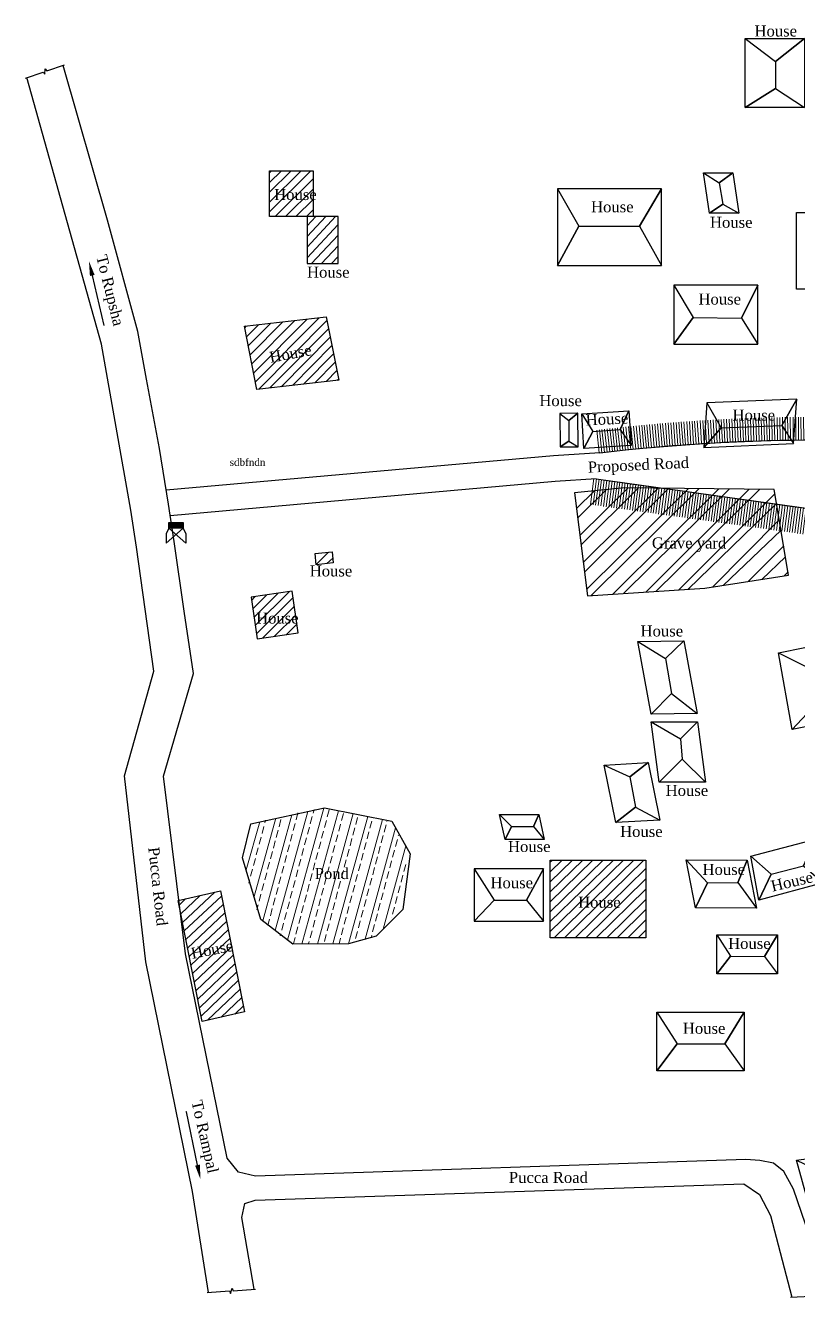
# Model space of a CAD drawing. Header units: inches. Extents: x 215676 to 3518780154, y 2761699 to 325936546.
# Drawn here: x 112840471 to 112945568, y 9363299 to 9536442 of the extents above; entities that cross this region are included whole.
import ezdxf
from ezdxf import colors
from ezdxf.entities.mleader import LeaderData, LeaderLine
from ezdxf.enums import TextEntityAlignment as Align
from ezdxf.math import Vec2, Vec3

# ---------------------------------------------------------------- set-up
doc = ezdxf.new("R2010")
doc.units = ezdxf.units.IN
doc.header["$MEASUREMENT"] = 0
doc.linetypes.add('DASHED', pattern=[0.75, 0.5, -0.25])
for name, color, linetype in [('ELECTRIC POLE', 1, 'Continuous'), ('Grave yard', 88, 'Continuous'), ('hatch', 65, 'Continuous'), ('Pond', 132, 'Continuous'), ('Text', 7, 'Continuous')]:
    doc.layers.add(name, color=color, linetype=linetype)
for name, color, linetype, lineweight in [('Pucca Road', 1, 'Continuous', 30), ('Road', 7, 'Continuous', 30), ('SEMI_PUCCA', 66, 'Continuous', 30), ('SHED', 7, 'Continuous', 30), ('Water Line', 4, 'DASHED', 18)]:
    doc.layers.add(name, color=color, linetype=linetype, lineweight=lineweight)
doc.styles.get("Standard").update_dxf_attribs({"font": 'times.ttf', "height": 1})
doc.styles.add('TR', font='times.ttf')
pattern_1 = [(45, (-659396366.2460881, -2491106631.102173), (-695.3896861099662, 695.3896861099663), [])]

# ---------------------------------------------------------------- blocks, each defined once
blk = doc.blocks.new('eeee')
at = {"layer": 'ELECTRIC POLE'}
for p, q in [((353314.0216475676, 2673551.64898157), (353315.7394676891, 2673551.64898157)), ((353314.0216475676, 2673550.959405303), (353314.0216475676, 2673551.64898157)), ((353315.7394676891, 2673551.64898157), (353315.7394676891, 2673550.959405303)), ((353314.0216475676, 2673550.959405303), (353313.699718081, 2673550.258974852)), ((353313.699718081, 2673549.118617038), (353315.7394676891, 2673550.959405303)), ((353313.699718081, 2673550.258974852), (353313.699718081, 2673549.118617038)), ((353315.7394676891, 2673550.959405303), (353314.0216475676, 2673550.959405303)), ((353316.0613971761, 2673549.118617038), (353314.0216475676, 2673550.959405303)), ((353315.7394676891, 2673550.959405303), (353316.0613971761, 2673550.258974852)), ((353316.0613971761, 2673550.258974852), (353316.0613971761, 2673549.118617038))]:
    blk.add_line(p, q, dxfattribs=at)
blk.add_solid([(353314.0216475676, 2673551.64898157), (353315.7394676891, 2673551.64898157), (353314.0216475676, 2673550.959405303), (353315.7394676891, 2673550.959405303)], dxfattribs=at)
blk = doc.blocks.new('*U400')
at = {"layer": 'hatch', "lineweight": 0}
blk.add_lwpolyline([(400.056786412221, -0.005787857642715721), (400.0000000079652, -3125.081321579632)], dxfattribs=at)
blk = doc.blocks.new('*U401')
at = {"layer": 'Road', "color": 0, "linetype": 'ByBlock', "lineweight": -2, "transparency": 16777216}
for p, rotation in [((112939306.8874931, 9479910.597330337, 3468), 181.9983973892119), ((112939664.3836895, 9479923.071360955, 3468), 181.9983973892119), ((112940021.8798859, 9479935.545391573, 3468), 181.9983973892119), ((112940379.3760823, 9479948.01942219, 3468), 181.9983973892119), ((112940736.9105859, 9479959.21372778, 3468), 181.4307528477994), ((112941094.5128192, 9479968.145394161, 3468), 181.4307528477994), ((112941452.1150524, 9479977.077060545, 3468), 181.4307528477994), ((112941809.7172857, 9479986.008726927, 3468), 181.4307528477994), ((112942167.3195189, 9479994.940393308, 3468), 181.4307528477994), ((112942524.9217522, 9480003.87205969, 3468), 181.4307528477994), ((112942882.5239854, 9480012.803726071, 3468), 181.4307528477994), ((112943240.127301, 9480021.68247566, 3468), 180.9126896676066), ((112943597.7956744, 9480027.380414419, 3468), 180.9126896676066), ((112943955.4640479, 9480033.078353176, 3468), 180.9126896676066), ((112944313.1324214, 9480038.776291935, 3468), 180.9126896676066), ((112944670.8007949, 9480044.474230694, 3468), 180.9126896676066), ((112945028.4691683, 9480050.172169453, 3468), 180.9126896676066), ((112945386.1688329, 9480053.204489077, 3468), 180.4324108276587), ((112945743.8724027, 9480055.90412655, 3468), 180.4324108276587), ((112946101.5759725, 9480058.60376402, 3468), 180.4324108276587), ((112946459.2795423, 9480061.303401493, 3468), 180.4324108276587), ((112946816.9831121, 9480064.003038963, 3468), 180.4324108276587), ((112947174.6866819, 9480066.702676436, 3468), 180.4324108276587), ((112947532.3942402, 9480067.723515518, 3468), 179.8398399342152), ((112947890.1065996, 9480066.723592231, 3468), 179.8398399342152), ((112948247.8189589, 9480065.723668944, 3468), 179.8398399342152), ((112948605.5313183, 9480064.723745655, 3468), 179.8398399342152), ((112948963.2436777, 9480063.723822368, 3468), 179.8398399342152), ((112949320.956037, 9480062.72389908, 3468), 179.8398399342152), ((112949678.6683964, 9480061.723975793, 3468), 179.8398399342152), ((112950036.3807558, 9480060.724052504, 3468), 179.8398399342152), ((112950394.0931151, 9480059.724129217, 3468), 179.8398399342152), ((112950750.7812155, 9480032.860122744, 3468), 175.62452127921), ((112951107.4524138, 9480005.56931555, 3468), 175.62452127921), ((112951464.1236122, 9479978.27850836, 3468), 175.62452127921), ((112951820.7948105, 9479950.987701168, 3468), 175.62452127921), ((112952177.4660089, 9479923.696893975, 3468), 175.62452127921), ((112952534.1372072, 9479896.406086784, 3468), 175.62452127921), ((112918983.2794695, 9478345.06542174, 3468), 186.4412873419774), ((112919338.7350999, 9478385.195544004, 3468), 186.4412873419774), ((112919694.1907303, 9478425.325666267, 3468), 186.4412873419774), ((112920049.6463607, 9478465.45578853, 3468), 186.4412873419774), ((112920405.1019911, 9478505.585910795, 3468), 186.4412873419774), ((112920760.5576215, 9478545.716033058, 3468), 186.4412873419774), ((112921116.0132519, 9478585.846155323, 3468), 186.4412873419774), ((112921471.4688823, 9478625.976277586, 3468), 186.4412873419774), ((112921826.9245127, 9478666.106399849, 3468), 186.4412873419774), ((112922182.407338, 9478705.981981467, 3468), 185.755320875713), ((112922538.3179349, 9478741.853681818, 3468), 185.755320875713), ((112922894.2285318, 9478777.72538217, 3468), 185.755320875713), ((112923250.1391287, 9478813.59708252, 3468), 185.755320875713), ((112923606.0497257, 9478849.46878287, 3468), 185.755320875713), ((112923961.9603226, 9478885.34048322, 3468), 185.755320875713), ((112924317.8709195, 9478921.212183572, 3468), 185.755320875713), ((112924673.9516933, 9478955.290310228, 3468), 185.0848363659846), ((112925030.257688, 9478986.994725958, 3468), 185.0848363659846), ((112925386.5636828, 9479018.699141685, 3468), 185.0848363659846), ((112925742.8696776, 9479050.403557412, 3468), 185.0848363659846), ((112926099.1756723, 9479082.107973142, 3468), 185.0848363659846), ((112926455.4816671, 9479113.812388869, 3468), 185.0848363659846), ((112926811.7876619, 9479145.516804596, 3468), 185.0848363659846), ((112927168.0936567, 9479177.221220326, 3468), 185.0848363659846), ((112927524.3996514, 9479208.925636053, 3468), 185.0848363659846), ((112927880.7056462, 9479240.63005178, 3468), 185.0848363659846), ((112928237.3619509, 9479268.085296815, 3468), 184.3410001258729), ((112928594.0495074, 9479295.161466835, 3468), 184.3410001258729), ((112928950.7370638, 9479322.237636853, 3468), 184.3410001258729), ((112929307.4246202, 9479349.313806873, 3468), 184.3410001258729), ((112929664.1121766, 9479376.38997689, 3468), 184.3410001258729), ((112930020.7997331, 9479403.46614691, 3468), 184.3410001258729), ((112930377.4872895, 9479430.54231693, 3468), 184.3410001258729), ((112930734.1748459, 9479457.618486948, 3468), 184.3410001258729), ((112931090.9947182, 9479482.827889068, 3468), 183.7676496469573), ((112931447.9353587, 9479506.333442835, 3468), 183.7676496469573), ((112931804.8759992, 9479529.838996604, 3468), 183.7676496469573), ((112932161.8166397, 9479553.344550373, 3468), 183.7676496469573), ((112932518.7572801, 9479576.850104142, 3468), 183.7676496469573), ((112932875.7195871, 9479600.003605345, 3468), 183.2757998884052), ((112933232.8488544, 9479620.44421025, 3468), 183.2757998884052), ((112933589.9781217, 9479640.884815156, 3468), 183.2757998884052), ((112933947.107389, 9479661.325420061, 3468), 183.2757998884052), ((112934304.2366563, 9479681.766024966, 3468), 183.2757998884052), ((112934661.3659236, 9479702.206629872, 3468), 183.2757998884052), ((112935018.4951909, 9479722.647234777, 3468), 183.2757998884052), ((112935375.7651105, 9479740.363350185, 3468), 182.634767863553), ((112935733.1007136, 9479756.807154244, 3468), 182.634767863553), ((112936090.4363166, 9479773.250958305, 3468), 182.634767863553), ((112936447.7719197, 9479789.694762364, 3468), 182.634767863553), ((112936805.1075227, 9479806.138566425, 3468), 182.634767863553), ((112937162.4431257, 9479822.582370484, 3468), 182.634767863553), ((112937519.7787288, 9479839.026174543, 3468), 182.634767863553), ((112937877.1143318, 9479855.469978604, 3468), 182.634767863553), ((112938234.4499348, 9479871.913782664, 3468), 182.634767863553), ((112938591.8951003, 9479885.649269102, 3468), 181.9983973892119), ((112938949.3912967, 9479898.12329972, 3468), 181.9983973892119), ((112952890.8084056, 9479869.115279593, 3468), 175.62452127921), ((112953247.4796039, 9479841.8244724, 3468), 175.62452127921), ((112953604.1508023, 9479814.533665208, 3468), 175.62452127921), ((112953960.8220006, 9479787.242858017, 3468), 175.62452127921), ((112954317.493199, 9479759.952050824, 3468), 175.62452127921), ((112954674.1643973, 9479732.661243632, 3468), 175.62452127921)]:
    blk.add_blockref('*U400', p, dxfattribs=dict(at, rotation=rotation))
blk = doc.blocks.new('*U402')
at = {"layer": 'hatch', "lineweight": 0}
blk.add_lwpolyline([(391.4564575046913, -9.556444524605467e-11), (360.1428132354693, 3557.667721020865)], dxfattribs=at)
blk = doc.blocks.new('*U403')
at = {"layer": 'Road', "color": 0, "linetype": 'ByBlock', "lineweight": -2, "transparency": 16777216}
for p, rotation in [((112918217.9641845, 9474763.534097422, 3468), 172.079722209854), ((112918574.827629, 9474713.886465171, 3468), 172.079722209854), ((112918931.6910736, 9474664.23883292, 3468), 172.079722209854), ((112919288.5545181, 9474614.59120067, 3468), 172.079722209854), ((112919645.4179626, 9474564.94356842, 3468), 172.079722209854), ((112920002.2814072, 9474515.295936171, 3468), 172.079722209854), ((112920359.1448517, 9474465.64830392, 3468), 172.079722209854), ((112920716.0082962, 9474416.00067167, 3468), 172.079722209854), ((112921072.8717408, 9474366.35303942, 3468), 172.079722209854), ((112921429.7351853, 9474316.705407169, 3468), 172.079722209854), ((112921786.5986299, 9474267.057774918, 3468), 172.079722209854), ((112922143.4620744, 9474217.410142668, 3468), 172.079722209854), ((112922500.3255189, 9474167.762510417, 3468), 172.079722209854), ((112922857.1889635, 9474118.114878166, 3468), 172.079722209854), ((112923214.052408, 9474068.467245916, 3468), 172.079722209854), ((112923570.9158526, 9474018.819613665, 3468), 172.079722209854), ((112923927.7792971, 9473969.171981415, 3468), 172.079722209854), ((112924284.6427416, 9473919.524349164, 3468), 172.079722209854), ((112924641.5061862, 9473869.876716914, 3468), 172.079722209854), ((112924998.3696307, 9473820.229084663, 3468), 172.079722209854), ((112925355.2330752, 9473770.581452414, 3468), 172.079722209854), ((112925712.0965198, 9473720.933820164, 3468), 172.079722209854), ((112926068.9599643, 9473671.286187913, 3468), 172.079722209854), ((112926425.8234089, 9473621.638555663, 3468), 172.079722209854), ((112926782.6868534, 9473571.990923412, 3468), 172.079722209854), ((112927139.5502979, 9473522.343291162, 3468), 172.079722209854), ((112927496.4137425, 9473472.695658911, 3468), 172.079722209854), ((112927853.277187, 9473423.04802666, 3468), 172.079722209854), ((112928210.1406316, 9473373.40039441, 3468), 172.079722209854), ((112928567.0040761, 9473323.75276216, 3468), 172.079722209854), ((112928923.8675206, 9473274.105129909, 3468), 172.079722209854), ((112929280.7309652, 9473224.457497658, 3468), 172.079722209854), ((112929637.5944097, 9473174.809865408, 3468), 172.079722209854), ((112929994.4578543, 9473125.162233157, 3468), 172.079722209854), ((112930351.3212988, 9473075.514600907, 3468), 172.079722209854), ((112930708.1847433, 9473025.866968656, 3468), 172.079722209854), ((112931065.0481879, 9472976.219336405, 3468), 172.079722209854), ((112931421.9116324, 9472926.571704155, 3468), 172.079722209854), ((112931778.775077, 9472876.924071904, 3468), 172.079722209854), ((112932135.6385215, 9472827.276439654, 3468), 172.079722209854), ((112932492.501966, 9472777.628807403, 3468), 172.079722209854), ((112932849.3654106, 9472727.981175153, 3468), 172.079722209854), ((112933206.2288551, 9472678.333542902, 3468), 172.079722209854), ((112933563.0922997, 9472628.685910651, 3468), 172.079722209854), ((112933919.9557442, 9472579.0382784, 3468), 172.079722209854), ((112934276.8191887, 9472529.39064615, 3468), 172.079722209854), ((112934633.6826333, 9472479.7430139, 3468), 172.079722209854), ((112934990.5460778, 9472430.09538165, 3468), 172.079722209854), ((112935347.4095223, 9472380.447749399, 3468), 172.079722209854), ((112935704.2729669, 9472330.800117148, 3468), 172.079722209854), ((112936061.1364114, 9472281.152484898, 3468), 172.079722209854), ((112936417.999856, 9472231.504852647, 3468), 172.079722209854), ((112936774.8633005, 9472181.857220396, 3468), 172.079722209854), ((112937131.726745, 9472132.209588146, 3468), 172.079722209854), ((112937488.5901896, 9472082.561955895, 3468), 172.079722209854), ((112937845.4536341, 9472032.914323645, 3468), 172.079722209854), ((112938202.3170786, 9471983.266691394, 3468), 172.079722209854), ((112938559.1805232, 9471933.619059145, 3468), 172.079722209854), ((112938916.0439677, 9471883.971426895, 3468), 172.079722209854), ((112939272.9074123, 9471834.323794644, 3468), 172.079722209854), ((112939629.7708568, 9471784.676162394, 3468), 172.079722209854), ((112939986.6343013, 9471735.028530143, 3468), 172.079722209854), ((112940343.4977459, 9471685.380897893, 3468), 172.079722209854), ((112940700.3611904, 9471635.733265642, 3468), 172.079722209854), ((112941057.224635, 9471586.085633392, 3468), 172.079722209854), ((112941414.0880795, 9471536.438001141, 3468), 172.079722209854), ((112941770.951524, 9471486.79036889, 3468), 172.079722209854), ((112942127.8149686, 9471437.14273664, 3468), 172.079722209854), ((112942484.6784131, 9471387.49510439, 3468), 172.079722209854), ((112942841.5418577, 9471337.847472139, 3468), 172.079722209854), ((112943198.4053022, 9471288.199839888, 3468), 172.079722209854), ((112943555.2687467, 9471238.55220764, 3468), 172.079722209854), ((112943912.1321913, 9471188.904575389, 3468), 172.079722209854), ((112944268.9956358, 9471139.256943138, 3468), 172.079722209854), ((112944625.8590804, 9471089.609310888, 3468), 172.079722209854), ((112944982.7225249, 9471039.961678637, 3468), 172.079722209854), ((112945339.5859694, 9470990.314046387, 3468), 172.079722209854), ((112945696.449414, 9470940.666414136, 3468), 172.079722209854), ((112946053.3128585, 9470891.018781886, 3468), 172.079722209854), ((112946410.1763031, 9470841.371149635, 3468), 172.079722209854), ((112946767.0397476, 9470791.723517384, 3468), 172.079722209854), ((112947123.9031921, 9470742.075885134, 3468), 172.079722209854), ((112947480.7666367, 9470692.428252883, 3468), 172.079722209854), ((112947837.6300812, 9470642.780620633, 3468), 172.079722209854), ((112948194.4935257, 9470593.132988382, 3468), 172.079722209854), ((112948551.3569703, 9470543.485356132, 3468), 172.079722209854), ((112948908.2204148, 9470493.837723881, 3468), 172.079722209854), ((112949265.0838594, 9470444.19009163, 3468), 172.079722209854), ((112949621.9473039, 9470394.54245938, 3468), 172.079722209854), ((112949980.7159517, 9470362.273636233, 3468), 175.4078063292459), ((112950339.8597515, 9470333.426860383, 3468), 175.4078063292459), ((112950699.0035514, 9470304.580084532, 3468), 175.4078063292459), ((112951058.1473512, 9470275.733308682, 3468), 175.4078063292459), ((112951417.291151, 9470246.886532832, 3468), 175.4078063292459), ((112951776.4349509, 9470218.03975698, 3468), 175.4078063292459), ((112952135.5787507, 9470189.19298113, 3468), 175.4078063292459), ((112952494.7225505, 9470160.34620528, 3468), 175.4078063292459), ((112952853.8663504, 9470131.499429429, 3468), 175.4078063292459), ((112953213.0101502, 9470102.652653577, 3468), 175.4078063292459), ((112953572.15395, 9470073.805877727, 3468), 175.4078063292459), ((112953931.2977499, 9470044.959101876, 3468), 175.4078063292459)]:
    blk.add_blockref('*U402', p, dxfattribs=dict(at, rotation=rotation))

msp = doc.modelspace()

# ---------------------------------------------------------------- hatches: boundary and pattern name
at = {"layer": 'Grave yard', "lineweight": 25, "ltscale": 0.2}
h = msp.add_hatch(dxfattribs=at)
h.set_pattern_fill('ANSI32', color=256, scale=7867.43620184867)
h.set_pattern_definition([(45, (-659396366.2460881, -2491106631.102173), (-2086.169058329899, 2086.169058329899), []), (45, (-659394975.466715, -2491106631.102173), (-2086.169058329899, 2086.169058329899), [])])
h.paths.add_polyline_path([(112916964.7753047, 9458872.310043335), (112932958.7807978, 9459890.837308884), (112944356.2666529, 9461673.920297623), (112942389.1945704, 9473313.548700333), (112922022.0297145, 9473578.254520416), (112915227.0084895, 9472895.524894714)])
h.paths.add_polyline_path([(112925237.3711147, 9464322.550403688), (112936150.4929605, 9464322.550403688), (112936150.4929605, 9467346.342761295), (112925237.3711147, 9467346.342761295)], flags=24)
at = {"layer": 'SEMI_PUCCA', "lineweight": 25, "ltscale": 0.2}
h = msp.add_hatch(dxfattribs=at)
h.set_pattern_fill('ANSI31', color=256, scale=7867.43620184867)
h.set_pattern_definition(pattern_1)
h.paths.add_polyline_path([(112879637.0208338, 9516684.767654419), (112873710.5317286, 9516684.767654419), (112873710.5317286, 9510457.484329224), (112879637.0208338, 9510457.484329224)])
h.paths.add_polyline_path([(112878829.4887446, 9504056.24187088), (112883032.0750941, 9504056.24187088), (112883032.0750941, 9510457.484329224), (112878829.4887446, 9510457.484329224)])
h.paths.add_polyline_path([(112870270.5003871, 9495534.113401413), (112871988.4707545, 9486935.08160019), (112883120.9519709, 9488205.20214653), (112881402.9816188, 9496804.233947754)])
h.paths.add_polyline_path([(112879900.6112574, 9464637.486974716), (112880057.1666163, 9463103.3910141), (112882355.1550807, 9463338.179229736), (112882227.6385249, 9464874.961427689)])
h.paths.add_polyline_path([(112871186.0351619, 9458672.892396927), (112872012.2376307, 9453027.41930008), (112877586.9019679, 9453843.259061813), (112876760.699499, 9459488.73215866)])
h.paths.add_polyline_path([(112911898.8082789, 9422929.593647003), (112911898.8082789, 9412368.552490234), (112924920.9223384, 9412368.552490234), (112924920.9223384, 9422929.593647003)])
h.paths.add_polyline_path([(112915319.1254245, 9416048.056879157), (112921726.8399162, 9416048.056879157), (112921726.8399162, 9418293.190260557), (112915319.1254245, 9418293.190260557)], flags=24)
h = msp.add_hatch(dxfattribs=at)
h.set_pattern_fill('ANSI31', color=256, scale=7867.43620184867)
h.set_pattern_definition(pattern_1)
h.paths.add_polyline_path([(112867029.3213557, 9418727.762516022), (112861343.4638994, 9417476.112927854), (112861512.0555534, 9416104.14698606), (112864511.3845881, 9400997.420660019), (112870296.6973017, 9402270.963716507)])
h.paths.add_polyline_path([(112862883.5389358, 9409010.760776538), (112869170.2116852, 9410250.33761917), (112868735.889065, 9412453.060425553), (112862449.2163155, 9411213.483582921)], flags=25)
at = {"layer": 'Water Line', "linetype": 'Continuous', "lineweight": 9, "ltscale": 15, "true_color": 0x7aafdf}
h = msp.add_hatch(dxfattribs=at)
h.set_pattern_fill('ANSI33', color=143, scale=8000, angle=30)
h.set_pattern_definition([(74.99999999999999, (-659396366.2460881, -2491106631.102173), (-1931.851652578137, 517.6380902050419), []), (74.99999999999999, (-659395141.5012151, -2491105923.995393), (-1931.851652578137, 517.6380902050419), [1000, -500])])
h.paths.add_polyline_path([(112881160.5452479, 9430014.71775055), (112871144.8537654, 9427880.026475906), (112870033.1244105, 9423228.874778748), (112872526.7074336, 9414870.23136139), (112876851.9783992, 9411477.953508377), (112884445.6699275, 9411550.856107712), (112888190.6672267, 9412571.266407013), (112891822.1732692, 9416199.387727737), (112892843.5315913, 9423795.768100739), (112890346.8751277, 9428217.544130325)])
h.paths.add_polyline_path([(112879451.6860178, 9419931.325487845), (112884795.233242, 9419931.325487845), (112884795.233242, 9422283.524478473), (112879451.6860178, 9422283.524478473)], flags=24)

# ---------------------------------------------------------------- linework, layer by layer
at = {"elevation": -10495.00355915564}
msp.add_lwpolyline([(112945405.2053584, 9511026.477140427), (112967362.6991938, 9511026.477140427), (112967362.6991938, 9500572.186946869), (112945405.2053584, 9500572.186946869)], close=True, dxfattribs=at)
at = {"layer": 'Grave yard', "lineweight": 30}
msp.add_lwpolyline([(112944356.2666529, 9461673.920297623), (112942389.1945704, 9473313.548700333), (112922022.0297145, 9473578.254520416), (112915227.0084895, 9472895.524894714), (112916964.7753047, 9458872.310043335), (112932958.7807978, 9459890.837308884)], close=True, dxfattribs=at)
at = {"layer": 'Pond', "lineweight": 30}
msp.add_lwpolyline([(112876851.9783992, 9411477.953508377), (112872526.7074336, 9414870.23136139), (112870033.1244105, 9423228.874778748), (112871144.8537654, 9427880.026475906), (112881160.5452479, 9430014.71775055), (112890346.8751277, 9428217.544130325), (112892843.5315913, 9423795.768100739), (112891822.1732692, 9416199.387727737), (112888190.6672267, 9412571.266407013), (112884445.6699275, 9411550.856107712), (112876851.9783992, 9411477.953508377)], dxfattribs=at)
at = {"layer": 'Pucca Road', "ltscale": 0.5}
for points in [[(112840471.4973963, 9529291.478229523), (112842898.4345149, 9530101.19700241), (112843125.7020167, 9529814.977056503), (112843145.4652766, 9530545.66093254), (112843372.7327937, 9530259.44098854), (112845799.669897, 9531069.159761429)], [(112938528.6319636, 9382211.572465897), (112871767.3830928, 9379923.623357773), (112869475.1706904, 9380468.164457321), (112867936.0815791, 9382370.678518295), (112862238.0218409, 9410196.375175476), (112859270.4384364, 9434345.989124298), (112863328.7539119, 9448300.897827148), (112862089.8238124, 9456785.48012352), (112860729.3185176, 9466266.651269913), (112859941.5930079, 9471350.826475143), (112858728.6323909, 9478903.400577545), (112856931.1440486, 9488324.281671524), (112855757.7388514, 9494832.744281769), (112851625.9929408, 9509949.061630249), (112845628.9225215, 9531012.191925049)], [(112865382.4852656, 9364132.24687004), (112863200.6106471, 9377836.164802551), (112856872.7036494, 9409094.581457138), (112853962.2699183, 9434396.3111763), (112857955.2412623, 9448639.455575943), (112855601.6835994, 9465501.550014496), (112854820.5940303, 9470542.895318985), (112850825.3026637, 9493102.07098198), (112846530.8856257, 9508460.782623291), (112840642.2447718, 9529348.446065903)], [(112918647.4493378, 9478307.150973083), (112912334.4001063, 9477917.956142426), (112859639.3072566, 9473233.027288437)], [(112918165.6926484, 9474770.80622921), (112912597.1049708, 9474427.506902695), (112860186.8462123, 9469767.901613235)], [(112949964.008459, 9363771.76548767), (112945014.4551905, 9378167.958301544), (112943710.2490901, 9380562.125852585), (112942312.0478724, 9381692.370939255), (112940427.9552363, 9382057.341472626), (112938528.6319636, 9382211.572465897)], [(112871617.459524, 9364560.315904617), (112869908.1917018, 9374338.246488571), (112870328.2259425, 9376214.163208008), (112871742.1343898, 9376679.12858963), (112938267.3678035, 9378906.001167297)], [(112938267.3678035, 9378906.001167297), (112940367.4794368, 9377434.07995987), (112941864.3323725, 9374579.120824814), (112944779.8396662, 9363499.165670395)], [(112865202.9080104, 9364119.917797089), (112868250.5595301, 9364329.157672882), (112868398.7894801, 9363995.091421127), (112868601.1553248, 9364697.471355438), (112868749.3852748, 9364363.405103683), (112871797.0367793, 9364572.644981384)], [(112944600.088003, 9363489.713768005), (112947379.9794825, 9363635.889158249), (112947522.8409785, 9363299.492116928), (112947736.428152, 9363998.541490555), (112947879.2896632, 9363662.144451141), (112950143.7601527, 9363781.21739006)]]:
    msp.add_lwpolyline(points, dxfattribs=at)
at = {"layer": 'Pucca Road', "ltscale": 0.5, "elevation": 3468}
for points in [[(112918647.4493377, 9478307.150973082), (112922161.1333273, 9478703.837805536), (112924520.5997826, 9478941.644924525), (112927909.8887772, 9479243.226792026), (112930904.3811806, 9479470.53885822), (112932834.6982585, 9479597.65571385), (112935132.1810203, 9479729.154142322), (112938347.9987513, 9479877.139051218), (112940607.7221407, 9479955.987047447), (112943234.2744074, 9480021.589234458), (112945068.1549347, 9480050.804394953), (112947370.0703938, 9480068.177263873), (112950399.9001429, 9480059.70789667), (112954674.1643973, 9479732.661243632)], [(112918165.6926484, 9474770.80622921), (112922615.5915795, 9474151.726440951), (112925885.1556092, 9473696.85745661), (112929609.5641342, 9473178.709499372), (112933678.3074007, 9472612.656930791), (112938568.9371055, 9471932.261701815), (112942720.2316473, 9471354.724417103), (112945685.3536841, 9470942.210076641), (112949680.6565975, 9470386.374692515), (112953931.2977499, 9470044.959101876)]]:
    msp.add_lwpolyline(points, dxfattribs=at)
at = {"layer": 'Road', "lineweight": 0, "elevation": 3468}
msp.add_lwpolyline([(112950420.8328534, 9480058.105919225, 0.03227923734057953), (112918647.4493377, 9478307.150973082)], format="xyb", dxfattribs=at)
msp.add_lwpolyline([(112949680.6565975, 9470386.374692515), (112918165.6926484, 9474770.80622921)], dxfattribs=at)
at = {"layer": 'SEMI_PUCCA', "lineweight": 30}
for points in [[(112879637.0208338, 9510457.484329224), (112873710.5317286, 9510457.484329224), (112873710.5317286, 9516684.767654419), (112879637.0208338, 9516684.767654419)], [(112883032.0750941, 9510457.484329224), (112878829.4887446, 9510457.484329224), (112878829.4887446, 9504056.24187088), (112883032.0750941, 9504056.24187088)], [(112870270.5003871, 9495534.113401413), (112881402.9816188, 9496804.233947754), (112883120.9519709, 9488205.20214653), (112871988.4707545, 9486935.08160019)], [(112880057.1666163, 9463103.3910141), (112879900.6112574, 9464637.486974716), (112882227.6385249, 9464874.961427689), (112882355.1550807, 9463338.179229736)], [(112872012.2376307, 9453027.41930008), (112877586.9019679, 9453843.259061813), (112876760.699499, 9459488.73215866), (112871186.0351619, 9458672.892396927)], [(112911898.8082789, 9422929.593647003), (112924920.9223384, 9422929.593647003), (112924920.9223384, 9412368.552490234), (112911898.8082789, 9412368.552490234)], [(112861244.0086268, 9417454.219457626), (112867029.3213557, 9418727.762516022), (112870296.6973017, 9402270.963716507), (112864511.3845881, 9400997.420660019)]]:
    msp.add_lwpolyline(points, close=True, dxfattribs=at)
at = {"layer": 'SHED', "lineweight": 30}
for points in [[(112938417.3310908, 9534660.430099487), (112946514.5051478, 9534660.430099487), (112946514.5051478, 9525303.75135231), (112938417.3310908, 9525303.75135231)], [(112932755.1741236, 9516407.75289154), (112936754.9863642, 9516407.75289154), (112937591.6840419, 9510897.420852661), (112933591.8718318, 9510897.420852661)], [(112927058.1078242, 9514235.747167587), (112912885.7919368, 9514235.747167587), (112912885.7919368, 9503808.508598328), (112927058.1078242, 9503808.508598328)], [(112928747.6969355, 9493083.029203415), (112940141.2437648, 9493083.029203415), (112940141.2437648, 9501100.040388107), (112928747.6969355, 9501100.040388107)], [(112945035.8694819, 9479586.797369003), (112945456.2905177, 9485629.094978333), (112933217.8396662, 9485104.17013359), (112932797.4186457, 9479061.872524261)], [(112913265.1448878, 9479126.32383728), (112915697.4544276, 9479147.54463768), (112915638.8196772, 9483695.45811081), (112913206.6198481, 9483664.089237213)], [(112916488.3875331, 9478912.10923767), (112916185.7435664, 9483605.616203308), (112922615.8213252, 9484020.23669815), (112922918.4652766, 9479326.72973442)], [(112923805.8582515, 9452669.810983658), (112930075.2628077, 9452734.950008392), (112931912.7748774, 9442862.376310349), (112925643.3703364, 9442797.237283707)], [(112942960.5120448, 9451137.072948456), (112950124.7543544, 9452588.841682434), (112952017.1970271, 9442139.48084259), (112944852.9547175, 9440687.712108612)], [(112925647.5106105, 9441747.959178925), (112931965.3201045, 9441747.959178925), (112933058.3722285, 9433539.282699585), (112926740.5627192, 9433539.282699585)], [(112919253.8705348, 9435855.386371613), (112925224.9519862, 9436185.285434723), (112926813.104391, 9428351.299791336), (112920842.0229396, 9428021.400728226)], [(112904992.9210261, 9429117.57837677), (112910334.2117213, 9429117.57837677), (112911094.1555079, 9425733.576833725), (112905752.8647975, 9425733.576833725)], [(112939218.7868098, 9423449.221826553), (112947993.9034022, 9425775.829551697), (112949073.9191188, 9419824.431743622), (112940298.8025416, 9417497.824018478)], [(112930409.7735957, 9422978.36443901), (112938721.0007991, 9422921.892993927), (112939970.1124629, 9416378.648763657), (112931658.8852443, 9416435.12020874)], [(112911004.797079, 9421753.603767395), (112901558.4795588, 9421753.603767395), (112901558.4795588, 9414607.274009705), (112911004.797079, 9414607.274009705)], [(112934598.9263972, 9412783.710588455), (112942843.5617274, 9412783.710588455), (112942843.5617274, 9407478.557664871), (112934598.9263972, 9407478.557664871)], [(112926390.8485926, 9402231.030935287), (112938286.1826991, 9402231.030935287), (112938286.1826991, 9394263.182416916), (112926390.8485926, 9394263.182416916)], [(112945403.8003596, 9382107.626808167), (112950637.322256, 9382851.788526535), (112954278.9473933, 9369763.08616066), (112949045.4255122, 9369018.924442291)]]:
    msp.add_lwpolyline(points, close=True, dxfattribs=at)
for points in [[(112938417.3310908, 9534660.430099487), (112942575.4665889, 9531542.341026306), (112946514.5051478, 9534660.430099487), (112942575.4665889, 9531542.341026306), (112942575.4665889, 9527884.937374115), (112938417.3310908, 9525303.75135231), (112942575.4665889, 9527884.937374115), (112946514.5051478, 9525303.75135231)], [(112932755.1741236, 9516407.75289154), (112934912.8425502, 9515020.021764755), (112936754.9863642, 9516407.75289154), (112934912.8425502, 9515020.021764755), (112935408.503805, 9512127.544851303), (112933591.8718318, 9510897.420852661), (112935408.503805, 9512127.544851303), (112937591.6840419, 9510897.420852661)], [(112912885.7919368, 9514235.747167587), (112915777.0136012, 9509145.97133255), (112912885.7919368, 9503808.508598328), (112915777.0136012, 9509145.97133255), (112924032.0542201, 9509145.97133255), (112927058.1078242, 9514235.747167587), (112924032.0542201, 9509145.97133255), (112927058.1078242, 9503808.508598328)], [(112928747.6969355, 9501100.040388107), (112931379.8288935, 9496729.797428131), (112928747.6969355, 9493083.029203415), (112931379.8288935, 9496729.797428131), (112937932.4439601, 9496618.918346405), (112940141.2437648, 9501100.040388107), (112937932.4439601, 9496618.918346405), (112940141.2437648, 9493083.029203415)], [(112933217.8396662, 9485104.17013359), (112935150.8997706, 9481726.72059822), (112932797.4186457, 9479061.872524261), (112935150.8997706, 9481726.72059822), (112943420.8568629, 9482042.38656044), (112945456.2905177, 9485629.094978333), (112943420.8568629, 9482042.38656044), (112945035.8694819, 9479586.797369003)], [(112913206.7539119, 9483663.897827148), (112914443.4582423, 9482710.555459976), (112915638.8196772, 9483695.45811081), (112914443.4582423, 9482710.555459976), (112914443.4582423, 9479883.945667267), (112913264.7539119, 9479125.897827148), (112914443.4582423, 9479883.945667267), (112915697.7539271, 9479147.897827148)], [(112916185.7435664, 9483605.616203308), (112917723.1646022, 9481235.064872742), (112916488.7539119, 9478911.897827148), (112917723.1646022, 9481235.064872742), (112921417.0295314, 9481490.21669197), (112922615.8213252, 9484020.23669815), (112921417.0295314, 9481490.21669197), (112922918.7539271, 9479326.897827148)], [(112923805.8582515, 9452669.810983658), (112927598.4383754, 9450344.274534225), (112930075.2628077, 9452734.950008392), (112927598.4383754, 9450344.274534225), (112928416.5842494, 9445564.398326874), (112925643.3703364, 9442797.237283707), (112928416.5842494, 9445564.398326874), (112931912.7748774, 9442862.376310349)], [(112942960.5120448, 9451137.072948456), (112947170.0087794, 9449023.852804184), (112950124.7543544, 9452588.841682434), (112947170.0087794, 9449023.852804184), (112948174.1592005, 9444255.018602371), (112944852.9547175, 9440687.712108612), (112948174.1592005, 9444255.018602371), (112952017.1970271, 9442139.48084259)], [(112925647.5106105, 9441747.959178925), (112929617.49201, 9439429.471805573), (112931965.3201045, 9441747.959178925), (112929617.49201, 9439429.471805573), (112929848.5828151, 9436650.874565125), (112926740.5627192, 9433539.282699585), (112929848.5828151, 9436650.874565125), (112933058.3722285, 9433539.282699585)], [(112919253.8705348, 9435855.386371613), (112922744.0319422, 9434233.421878815), (112925224.9519862, 9436185.285434723), (112922744.0319422, 9434233.421878815), (112923502.2878169, 9430130.03433609), (112920842.0229396, 9428021.400728226), (112923502.2878169, 9430130.03433609), (112926813.104391, 9428351.299791336)], [(112904992.9210261, 9429117.57837677), (112906610.6759089, 9427488.458143234), (112905752.8647975, 9425733.576833725), (112906610.6759089, 9427488.458143234), (112909626.4929866, 9427488.458143234), (112910334.2117213, 9429117.57837677), (112909626.4929866, 9427488.458143234), (112911094.1555079, 9425733.576833725)], [(112939218.7868098, 9423449.221826553), (112941972.6745051, 9421032.177244186), (112940298.8025416, 9417497.824018478), (112941972.6745051, 9421032.177244186), (112946395.1818599, 9422145.203109741), (112947993.9034022, 9425775.829551697), (112946395.1818599, 9422145.203109741), (112949073.9191188, 9419824.431743622)], [(112930409.7735957, 9422978.36443901), (112933322.7689265, 9419850.353328705), (112931658.8852443, 9416435.12020874), (112933322.7689265, 9419850.353328705), (112937441.427862, 9419884.082227707), (112938721.0007991, 9422921.892993927), (112937441.427862, 9419884.082227707), (112939970.1124629, 9416378.648763657)], [(112901558.4795588, 9421753.603767395), (112904257.4614619, 9417500.734081268), (112901558.4795588, 9414607.274009705), (112904257.4614619, 9417500.734081268), (112908651.0166987, 9417500.734081268), (112911004.797079, 9421753.603767395), (112908651.0166987, 9417500.734081268), (112911004.797079, 9414607.274009705)], [(112934598.9263972, 9412783.710588455), (112936445.3693293, 9409870.953670502), (112934598.9263972, 9407478.557664871), (112936445.3693293, 9409870.953670502), (112941048.7182978, 9409810.17857933), (112942843.5617274, 9412783.710588455), (112941048.7182978, 9409810.17857933), (112942843.5617274, 9407478.557664871)], [(112926390.8485926, 9402231.030935287), (112929184.4511317, 9397944.803354263), (112926390.8485926, 9394263.182416916), (112929184.4511317, 9397944.803354263), (112935674.9110621, 9397944.803354263), (112938286.1826991, 9402231.030935287), (112935674.9110621, 9397944.803354263), (112938286.1826991, 9394263.182416916)], [(112945403.8003596, 9382107.626808167), (112948734.6847438, 9380512.20262909), (112950637.322256, 9382851.788526535), (112948734.6847438, 9380512.20262909), (112950964.2171839, 9371289.576896667), (112949045.4255122, 9369018.924442291), (112950964.2171839, 9371289.576896667), (112954278.9473933, 9369763.08616066)]]:
    msp.add_lwpolyline(points, dxfattribs=at)

# ---------------------------------------------------------------- block references
at = {"layer": 'Road', "lineweight": 0}
for name in ['*U401', '*U403']:
    msp.add_blockref(name, (0, 0), dxfattribs=at)
at = {"layer": 'Text', "xscale": 1123.915077434745, "yscale": 1123.915077434745, "zscale": 1123.915077434745}
msp.add_blockref('eeee', (-284234955.5868627, -2995376152.487382, -3.045521168587584e-07), dxfattribs=at)

# ---------------------------------------------------------------- texts
at = {"layer": 'Road', "lineweight": 0, "insert": (112868270.3891016, 9477544.776111603), "char_height": 1000, "width": 4913.121845710166, "attachment_point": 1}
msp.add_mtext('sdbfndn', dxfattribs=at)
at = {"layer": 'Text', "style": 'TR'}
for s, p in [('House', (112939706.2123622, 9535692.08278656)), ('House', (112874325.1974391, 9513451.514730453)), ('House', (112917457.4861201, 9511780.296150208)), ('House', (112933646.6421412, 9509677.677648544)), ('House', (112878799.1713618, 9502893.718582153)), ('House', (112932079.4992121, 9499235.550415039)), ('House', (112910418.886938, 9485420.1537323)), ('House', (112936719.9311732, 9483453.054710388)), ('Grave yard', (112925741.3365077, 9466054.52589035)), ('House', (112879163.5337123, 9462257.451490402)), ('House', (112871864.6037349, 9455844.537805557)), ('House', (112924200.0633296, 9454094.7255764)), ('House', (112927614.9661006, 9432407.956245422)), ('House', (112921411.5038356, 9426826.195688248)), ('House', (112906154.3490962, 9424780.242172241)), ('Pond', (112879843.7191828, 9421103.639835358)), ('House', (112932630.1585292, 9421658.882802963)), ('House', (112903770.9445552, 9419849.115997314)), ('House', (112915693.3143214, 9417202.526958466)), ('House', (112936112.4191645, 9411596.011878967)), ('House', (112929958.2959956, 9400054.431459427)), ('Pucca Road', (112906277.6149501, 9379772.93610382))]:
    msp.add_text(s, height=1500, dxfattribs=at).set_placement(p, align=Align.MIDDLE_LEFT)
for s, rotation, p in [('To Rupsha', 284.0186120850161, (112850820.0094355, 9505211.447034836)), ('House', 10.54116663070302, (112873692.1716212, 9491291.064130783)), ('House', 2.719527229949705, (112916732.0695399, 9482785.133424759)), ('Proposed Road', 2.719527229949705, (112917021.1687526, 9476371.053150177, 1677)), ('Pucca Road', 276.2298199963144, (112857928.9671229, 9424698.016933441)), ('House', 13.21130112576012, (112941976.6793269, 9419360.741897583)), ('House', 11.1542318917623, (112863027.3263606, 9410215.810016632)), ('To Rampal', 282.8643259487703, (112863786.0242518, 9390249.17911911))]:
    msp.add_text(s, height=1500, rotation=rotation, dxfattribs=at).set_placement(p, align=Align.MIDDLE_LEFT)

# ---------------------------------------------------------------- leaders
at = {"layer": 'Text'}
ml = msp.add_multileader_mtext('Standard', dxfattribs=at)
ml.set_content('', color=256)
ml.set_leader_properties()
ml.build(insert=Vec2(0, 0))
ml.multileader.update_dxf_attribs({"text_right_attachment_type": 6, "dogleg_length": 0.36, "arrow_head_size": 2000})
ctx = ml.context
ctx.base_point, ctx.char_height, ctx.arrow_head_size, ctx.landing_gap_size, ctx.plane_origin = Vec3(112851155.8626002, 9495616.808221817), 1000, 2000, 90, Vec3(112849114.4628047, 9504388.696329117)
ctx.right_attachment = 6
notes = []
notes.append((ctx, [(0, (1, 1, 0), (112851155.8626002, 9495616.808221817), (1, 0), 1.396982529655588e-08, [(0, [(112849114.4628047, 9504388.696329117)], 0, [])])]))
ctx.mtext.insert, ctx.mtext.flow_direction = Vec3(112851245.8625849, 9496116.808221817), 5
ml = msp.add_multileader_mtext('Standard', dxfattribs=at)
ml.set_content('', color=256)
ml.set_leader_properties()
ml.build(insert=Vec2(0, 0))
ml.multileader.update_dxf_attribs({"text_right_attachment_type": 6, "dogleg_length": 0.36, "arrow_head_size": 2000})
ctx = ml.context
ctx.base_point, ctx.char_height, ctx.arrow_head_size, ctx.landing_gap_size, ctx.plane_origin = Vec3(112862205.483343, 9389193.396223068), 1000, 2000, 90, Vec3(112864299.9769801, 9379488.994709015)
ctx.right_attachment, ctx.text_align_type = 6, 2
notes.append((ctx, [(1, (1, 1, 0), (112862385.483343, 9388693.396223068), (-1, 0), 1.396982529655588e-08, [(0, [(112864299.9769801, 9379488.994709015)], 0, [])])]))
ctx.mtext.insert, ctx.mtext.alignment, ctx.mtext.flow_direction = Vec3(112862295.483343, 9389693.396223068), 3, 5
for ctx, leaders in notes:
    for number, flags, end, landing, length, lines in leaders:
        leader = LeaderData()
        leader.index, (leader.has_last_leader_line, leader.has_dogleg_vector, leader.attachment_direction) = number, flags
        leader.last_leader_point, leader.dogleg_vector, leader.dogleg_length = Vec3(end), Vec3(landing), length
        for number, points, colour, breaks in lines:
            line = LeaderLine()
            line.index, line.vertices, line.color, line.breaks = number, Vec3.list(points), colors.encode_raw_color(colour), breaks
            leader.lines.append(line)
        ctx.leaders.append(leader)

doc.saveas('drawing.dxf')
